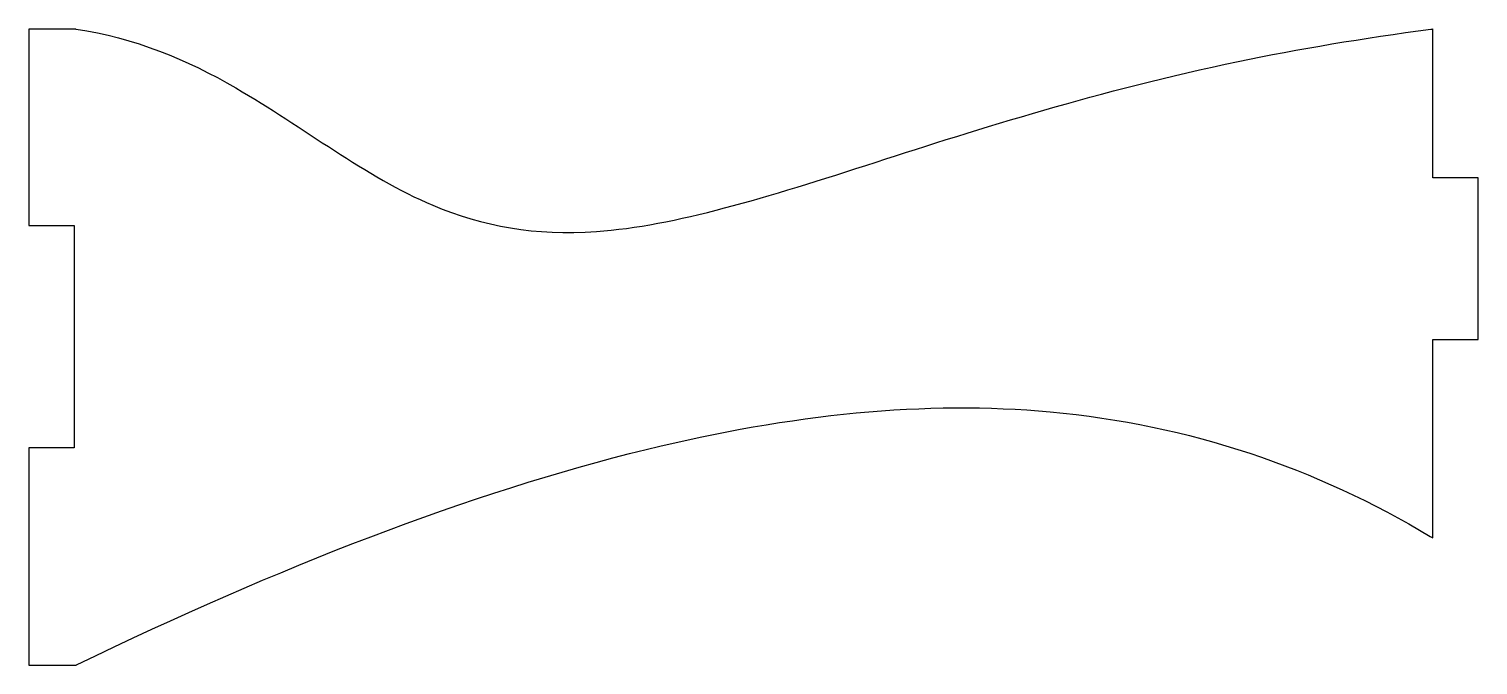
# Model space of a CAD drawing. Header units: millimetres. Extents: x -32.1 to 32.1, y -14.1 to 14.1.
import ezdxf

# ---------------------------------------------------------------- set-up
doc = ezdxf.new("R2010")
doc.units = ezdxf.units.MM
doc.layers.get('0').update_dxf_attribs({"linetype": 'CONTINUOUS'})

msp = doc.modelspace()

# ---------------------------------------------------------------- linework, layer by layer
for p, q in [((-29.995, 14.072), (-32.075, 14.072)), ((-32.075, 14.072), (-32.075, 5.387)), ((30.075, 7.487), (30.075, 14.082)), ((32.075, 7.487), (30.075, 7.487)), ((32.075, 0.337), (32.075, 7.487)), ((-32.075, 5.387), (-30.075, 5.387)), ((-30.075, 5.387), (-30.075, -4.463)), ((30.075, -8.447), (30.075, 0.337)), ((30.075, 0.337), (32.075, 0.337)), ((-30.075, -4.463), (-32.075, -4.463)), ((-32.075, -4.463), (-32.075, -14.072)), ((-32.075, -14.072), (-29.983, -14.072))]:
    msp.add_line(p, q)
for points, knots in [([(-29.995, 14.072), (-29.993, 14.072), (-29.991, 14.071), (-29.989, 14.071), (-27.42, 13.704), (-25.091, 12.731), (-22.911, 11.471), (-19.915, 9.737), (-17.187, 7.546), (-14.203, 6.279), (-11.997, 5.343), (-9.643, 4.927), (-6.957, 5.118), (-3.47, 5.367), (0.575, 6.624), (5.425, 8.189), (10.004, 9.666), (15.301, 11.361), (21.451, 12.64), (24.135, 13.199), (26.98, 13.681), (29.99, 14.071), (30.019, 14.075), (30.047, 14.078), (30.075, 14.082)], [-0.000106, -0.000106, -0.000106, -0.000106, 0, 0, 0, 0.153848, 0.153848, 0.153848, 0.365386, 0.365386, 0.365386, 0.521734, 0.521734, 0.521734, 0.724761, 0.724761, 0.724761, 0.916392, 0.916392, 0.916392, 1, 1, 1, 1.000784, 1.000784, 1.000784, 1.000784]), ([(-29.983, -14.072), (-29.978, -14.069), (-29.972, -14.067), (-29.967, -14.064), (-21.036, -9.738), (-12.58, -6.451), (-4.752, -4.53), (1.681, -2.952), (7.661, -2.357), (13.135, -2.863), (19.323, -3.436), (24.897, -5.348), (29.961, -8.379), (29.999, -8.402), (30.037, -8.425), (30.075, -8.447)], [-0.00021, -0.00021, -0.00021, -0.00021, 0, 0, 0, 0.363515, 0.363515, 0.363515, 0.662264, 0.662264, 0.662264, 1, 1, 1, 1.002519, 1.002519, 1.002519, 1.002519])]:
    msp.add_open_spline(points, degree=3, knots=knots)

doc.saveas('drawing.dxf')
